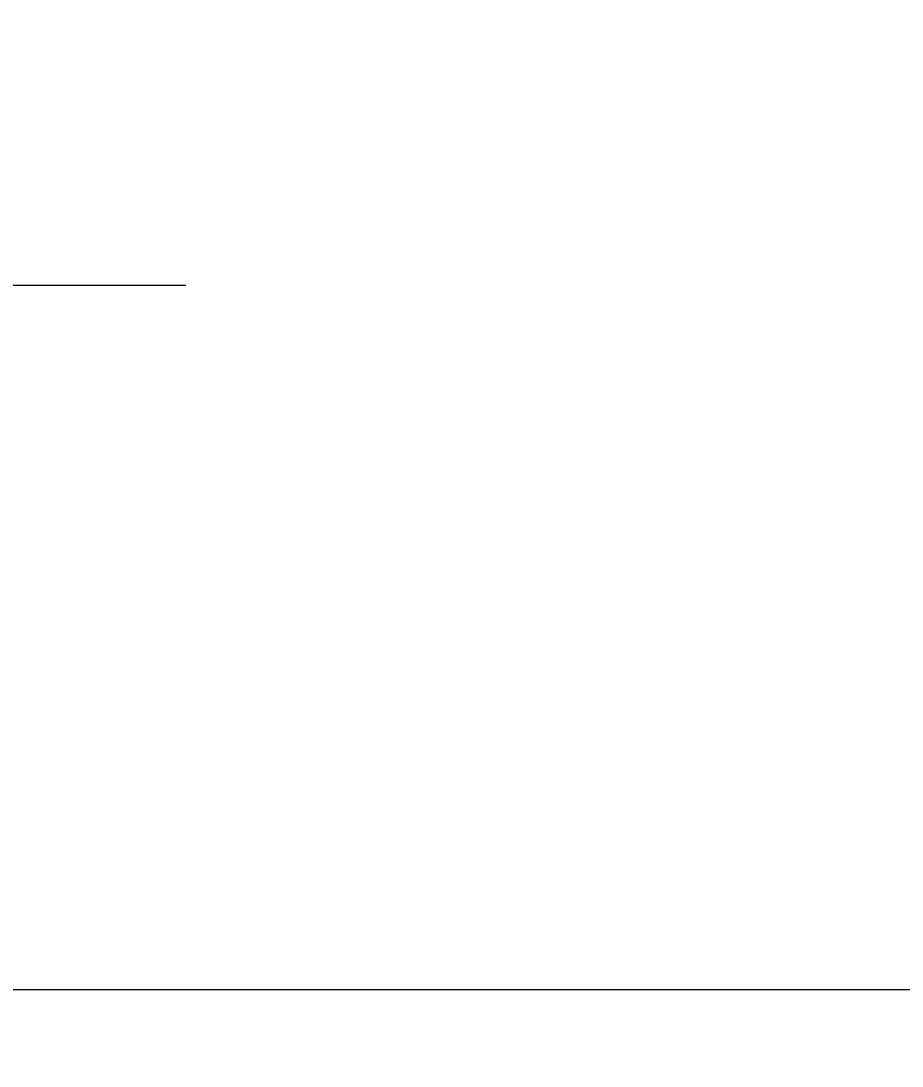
# Model space of a CAD drawing. Header units: millimetres. Extents: x 375520 to 471640, y 4301 to 90506.
# Drawn here: x 420161 to 420938, y 31188 to 32109 of the extents above; entities that cross this region are included whole.
import ezdxf

# ---------------------------------------------------------------- set-up
doc = ezdxf.new("R2010")
doc.units = ezdxf.units.MM
doc.layers.add('FAZA_I_ormari_ugradnja', color=6, linetype='Continuous')
doc.layers.add('GP kota -2.67_PBS_strojarstvo_drenazni_sustav$0$Kote', color=4, linetype='Continuous')
doc.layers.add('GP kota -2.67_PBS_arhitektura$0$PBS_AG_referenca PBS drenaza', color=150, linetype='Continuous', lineweight=13)
doc.layers.add('GP kota -2.67_PBS_arhitektura$0$PBS_AG_referenca PBS klimat i vent', color=252, linetype='Continuous', lineweight=18)
doc.styles.add('GP kota -2.67_PBS_strojarstvo_drenazni_sustav$0$Arial', font='arial.ttf')
doc.styles.add('GP kota -2.67_PBS_strojarstvo_drenazni_sustav$0$SIMPLEXCE', font='arial.ttf', dxfattribs={"width": 0.9, "height": 100})
doc.styles.add('GP kota -2.67_PBS_strojarstvo_drenazni_sustav$0$Standard', font='arial.ttf')
doc.dimstyles.new('GP kota -2.67_PBS_strojarstvo_drenazni_sustav$0$Standard', dxfattribs={"dimtxt": 0.18, "dimasz": 0.18, "dimexe": 0.18, "dimexo": 0.0625, "dimgap": 0.09, "dimtad": 0, "dimtih": 1, "dimtoh": 1, "dimdec": 4, "dimzin": 0, "dimdsep": 46, "dimtxsty": 'GP kota -2.67_PBS_strojarstvo_drenazni_sustav$0$Standard', "dimcen": 0.09, "dimadec": 0, "dimazin": 0, "dimtfac": 1, "dimtdec": 4, "dimtofl": 0, "dimtmove": 0, "dimatfit": 3, "dimfxl": 1, "dimtolj": 1, "dimtzin": 0, "dimarcsym": 0})
doc.dimstyles.new('GP kota -2.67_PBS_strojarstvo_drenazni_sustav$0$STD', dxfattribs={"dimtxt": 100, "dimasz": 100, "dimexe": 40, "dimexo": 0, "dimgap": 30, "dimtad": 1, "dimdec": 0, "dimdsep": 46, "dimtxsty": 'GP kota -2.67_PBS_strojarstvo_drenazni_sustav$0$SIMPLEXCE', "dimcen": 100, "dimclrt": 256, "dimadec": 0, "dimazin": 0, "dimtfac": 1, "dimtdec": 0, "dimtmove": 0, "dimatfit": 3, "dimfxl": 1, "dimarcsym": 0})

# ---------------------------------------------------------------- blocks, each defined once
blk = doc.blocks.new('*D201')
at = {"layer": 'Defpoints', "color": 0, "transparency": 16777216}
for p in [(420287.21, 33378.65), (419989.32, 31876.01), (420309.34, 31876.01)]:
    blk.add_point(p, dxfattribs=at)
at = {"layer": 'GP kota -2.67_PBS_strojarstvo_drenazni_sustav$0$Kote', "color": 0, "lineweight": -2, "transparency": 16777216}
for p, q in [((420284.21, 33378.65), (419985.32, 33378.65)), ((419989.32, 33368.65), (419989.32, 31886.01)), ((420306.34, 31876.01), (419985.32, 31876.01))]:
    blk.add_line(p, q, dxfattribs=at)
at = {"layer": 'GP kota -2.67_PBS_strojarstvo_drenazni_sustav$0$Kote', "color": 0, "transparency": 16777216}
for points in [[(419987.66, 33368.65), (419990.99, 33368.65), (419989.32, 33378.65)], [(419987.66, 31886.01), (419990.99, 31886.01), (419989.32, 31876.01)]]:
    blk.add_solid(points, dxfattribs=at)
at = {"layer": 'GP kota -2.67_PBS_strojarstvo_drenazni_sustav$0$Kote', "transparency": 16777216, "insert": (419981.22, 32627.33), "char_height": 10, "attachment_point": 5, "rotation": 90, "style": 'GP kota -2.67_PBS_strojarstvo_drenazni_sustav$0$Arial'}
blk.add_mtext('1505', dxfattribs=at)
blk = doc.blocks.new('*D215')
at = {"layer": 'Defpoints', "color": 0, "transparency": 16777216}
for p in [(409880.46, 31403.65), (450265.97, 31255.77), (450265.97, 29153.18)]:
    blk.add_point(p, dxfattribs=at)
at = {"layer": 'GP kota -2.67_PBS_strojarstvo_drenazni_sustav$0$Kote', "color": 0, "lineweight": -2, "transparency": 16777216}
for p, q in [((409880.46, 31400.65), (409880.46, 31251.77)), ((450265.97, 29156.18), (450265.97, 31259.77)), ((409890.46, 31255.77), (450255.97, 31255.77))]:
    blk.add_line(p, q, dxfattribs=at)
at = {"layer": 'GP kota -2.67_PBS_strojarstvo_drenazni_sustav$0$Kote', "color": 0, "transparency": 16777216}
for points in [[(409890.46, 31257.43), (409890.46, 31254.1), (409880.46, 31255.77)], [(450255.97, 31257.43), (450255.97, 31254.1), (450265.97, 31255.77)]]:
    blk.add_solid(points, dxfattribs=at)
at = {"layer": 'GP kota -2.67_PBS_strojarstvo_drenazni_sustav$0$Kote', "transparency": 16777216, "insert": (430073.21, 31263.88), "char_height": 10, "attachment_point": 5, "rotation": 180, "style": 'GP kota -2.67_PBS_strojarstvo_drenazni_sustav$0$Arial'}
blk.add_mtext('40386', dxfattribs=at)
blk = doc.blocks.new('GP kota -2.67_PBS_strojarstvo_drenazni_sustav')
at = {"layer": 'GP kota -2.67_PBS_strojarstvo_drenazni_sustav$0$Kote'}
for base, p1, p2, angle, dimstyle, override, picture, middle in [((419989.32, 31876.01), (420287.21, 33378.65), (420309.34, 31876.01), 270, 'GP kota -2.67_PBS_strojarstvo_drenazni_sustav$0$Standard', {"dimtxt": 10, "dimasz": 10, "dimexe": 4, "dimexo": 3, "dimgap": 3, "dimtad": 1, "dimtih": 0, "dimtoh": 0, "dimdec": 0, "dimrnd": 5, "dimzin": 8, "dimtxsty": 'GP kota -2.67_PBS_strojarstvo_drenazni_sustav$0$Arial', "dimcen": 100, "dimclrt": 256, "dimtdec": 0, "dimtofl": 1, "dimtolj": 0, "dimtzin": 8}, '*D201', (419981.22, 32627.33)), ((450265.97, 31255.77), (409880.46, 31403.65), (450265.97, 29153.18), 180, 'GP kota -2.67_PBS_strojarstvo_drenazni_sustav$0$STD', {"dimtxt": 10, "dimasz": 10, "dimexe": 4, "dimexo": 3, "dimgap": 3, "dimtxsty": 'GP kota -2.67_PBS_strojarstvo_drenazni_sustav$0$Arial'}, '*D215', (430073.21, 31263.88))]:
    dim = blk.add_linear_dim(base=base, p1=p1, p2=p2, angle=angle, dimstyle=dimstyle, override=override, dxfattribs=at)
    dim.commit()
    dim.dimension.update_dxf_attribs({"geometry": picture, "text_midpoint": middle})
blk = doc.blocks.new('GP kota -2.67_PBS_arhitektura')
at = {"layer": 'GP kota -2.67_PBS_arhitektura$0$PBS_AG_referenca PBS drenaza', "ltscale": 10, "xscale": 0.1, "yscale": 0.1, "zscale": 0.1}
blk.add_blockref('GP kota -2.67_PBS_strojarstvo_drenazni_sustav', (0, 0), dxfattribs=at)

msp = doc.modelspace()

# ---------------------------------------------------------------- block references
at = {"layer": 'FAZA_I_ormari_ugradnja', "ltscale": 10, "xscale": 10, "yscale": 10, "zscale": 10}
msp.add_blockref('GP kota -2.67_PBS_arhitektura', (0, 0), dxfattribs=at)

doc.saveas('drawing.dxf')
